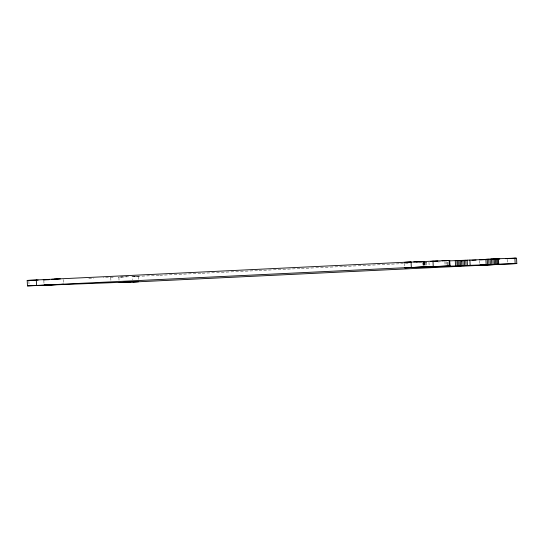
<?xml version="1.0" encoding="UTF-8"?>
<svg xmlns="http://www.w3.org/2000/svg" width="544" height="544" viewBox="0 0 544 544"><rect width="100%" height="100%" fill="white"/><g stroke="black" fill="none" stroke-linecap="round" stroke-linejoin="round"><path stroke-width="0.41" stroke-dasharray="2.72 2.04" d="M119.027 280.208L118.884 277.086L124.345 276.794M138.625 279.324L138.482 276.202L133.022 276.495M158.964 275.332L132.682 276.59L132.824 279.711M159.814 275.291L173.38 274.638M174.23 274.598L201.362 273.292M202.212 273.251L215.778 272.605M216.621 272.564L230.187 271.912M231.037 271.871L258.169 270.565M259.019 270.524L272.585 269.878M273.428 269.838L300.567 268.532M301.41 268.491L314.976 267.838M315.826 267.798L329.392 267.152M330.242 267.111L342.958 266.499M343.808 266.458L357.374 265.805M358.217 265.764L371.783 265.118M372.633 265.078L399.765 263.772M400.615 263.731L409.938 263.282M419.268 262.834L426.897 262.473M437.92 261.943L440.463 261.82M128.636 276.78L118.204 277.25M127.194 276.76L118.884 277.086M131.845 276.454L138.482 276.202M113.138 277.46L103.17 277.807M88.808 278.31L93.874 278.134M507.484 259.386L507.661 263.282M479.59 260.556L479.801 265.234M447.95 262.106L448.093 265.22M447.08 262.147L447.222 265.268M446.032 261.419L446.209 265.316M444.904 261.48L445.08 265.377M428.978 262.242L429.155 266.138M426.612 262.358L426.788 266.254M425.598 262.412L425.741 265.526M424.728 262.453L424.871 265.574M424.116 262.283L424.327 266.961M424.014 262.494L424.15 265.662M423.47 262.528L423.613 265.642M423.103 262.548L423.239 265.669M423.062 261.793L423.239 265.69M422.912 262.568L423.055 265.69M404.512 263.167L404.654 266.281M110.765 277.549L110.908 280.663M63.444 279.589L63.655 284.267M43.846 280.473L44.057 285.151M28.886 281.173L29.063 285.07"/><path stroke-width="0.82" d="M27.2 280.425L411.074 261.956L411.318 267.41L27.452 285.879L27.2 280.425L38.141 280.072M423.062 261.773L423.436 261.746M442 260.834L449.698 260.433L449.949 265.894L423.123 267.24L493.156 264.411L492.912 258.951L485.894 259.27L486.146 264.731M492.912 258.951L516.555 258.108L516.8 263.575L132.926 282.044M479.55 259.78L487.098 259.583M515.712 258.182L505.75 258.686M423.579 261.542L416.187 261.909M60.33 284.458L63.655 284.267L44.057 285.151L58.194 284.56M483.126 265.044L479.801 265.234L499.399 264.35L485.262 264.942M49.273 279.405L43.812 279.698L48.144 279.548M430.576 261.385L437.92 261.032M449.358 260.882L487.444 259.372M460.816 260.841L464.209 260.678M471.838 260.311L476.075 260.107M494.727 259.216L499.82 258.971M493.687 259.182L499.154 258.896L490.838 259.216M57.95 279.106L51.7 279.29M413.644 261.922L423.912 261.494M412.617 267.437L424.327 266.961L404.729 267.845L449.949 265.887M130.839 282.064L119.129 282.54L138.727 281.656L27.445 285.892M411.114 262.14L404.478 262.385L449.698 260.426M486.186 259.529L480.542 259.76M54.257 279.174L60.357 278.909M494.231 258.896L494.476 264.35L516.8 263.561M434.976 261.385L437.512 261.297M43.207 279.895L49.116 279.691M514.903 258.148L515.148 263.609M498.474 258.726L498.719 264.18M497.604 258.76L497.855 264.214M496.597 258.794L496.842 264.255M495.468 258.842L495.713 264.302M491.531 259.012L491.783 264.472M490.117 259.08L490.368 264.534M488.689 259.141L488.94 264.602M487.274 259.209L487.526 264.663M469.894 260.039L470.138 265.499M467.194 260.168L467.439 265.622M465.78 260.229L466.024 265.69M464.352 260.297L464.596 265.751M462.937 260.358L463.182 265.819M461.557 260.42L461.808 265.88M460.238 260.481L460.489 265.934M459.007 260.528L459.252 265.989M457.871 260.576L458.123 266.036M456.865 260.617L457.11 266.077M455.28 260.678L455.532 266.132M449.514 260.426L449.759 265.907M449.147 260.44L449.392 265.894M432.983 260.998L433.235 266.451M36.305 279.942L36.55 285.396"/></g></svg>
